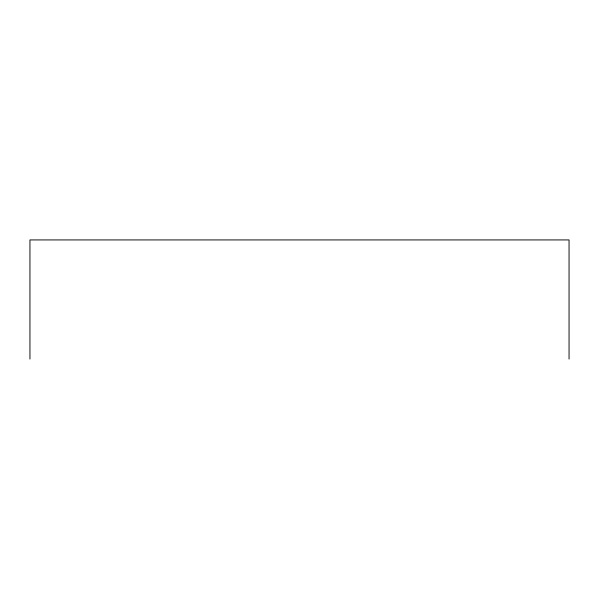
<?xml version="1.0" encoding="UTF-8"?>
<svg xmlns="http://www.w3.org/2000/svg" width="599" height="599" viewBox="0 0 599 599"><rect width="100%" height="100%" fill="white"/><g stroke="black" fill="none" stroke-linecap="round" stroke-linejoin="round"><path stroke-width="0.9" d="M569.05 359.071L569.05 239.929L29.95 239.929L29.95 359.071"/></g></svg>
